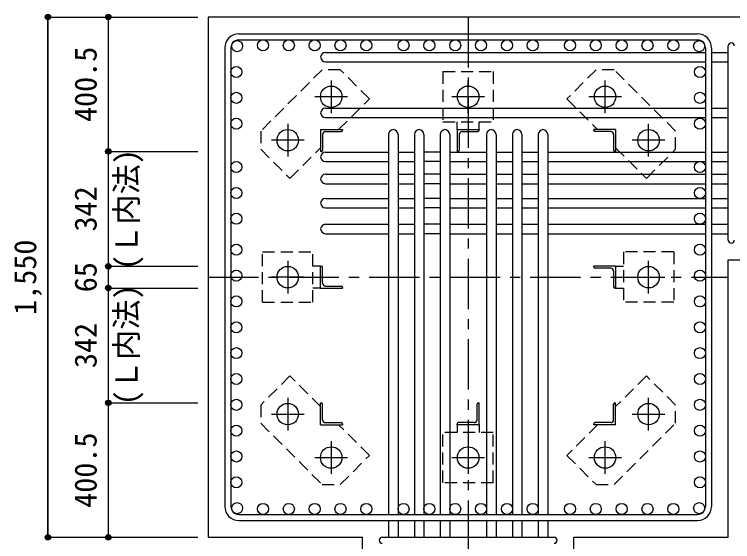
# Model space of a CAD drawing. Units: millimetres at full size, sheet at 1:30. Extents: x -5973 to 5954, y -4195 to 4201.
# Drawn here: x -800 to 1340, y 1668 to 3239 of the extents above; entities that cross this region are included whole.
import ezdxf
from ezdxf.enums import TextEntityAlignment as Align

# ---------------------------------------------------------------- set-up
doc = ezdxf.new("R2010")
doc.units = ezdxf.units.MM
doc.header["$LTSCALE"] = 30
doc.header["$PDMODE"] = 32
doc.header["$PDSIZE"] = 15
doc.linetypes.add('CHAIN1', pattern=[8, 5, -1, 1, -1])
doc.linetypes.add('DASHED1', pattern=[1.8, 1.2, -0.6])
for name, color, linetype in [('0-1_躯体線', 2, 'Continuous'), ('0-2_アンカーボルト', 4, 'CHAIN1'), ('0-3_立上り筋', 3, 'Continuous'), ('0-4_フープ筋', 7, 'Continuous'), ('0-5_基礎梁筋', 7, 'Continuous'), ('0-6_スタラップ筋', 7, 'Continuous'), ('0-7_文字', 4, 'Continuous'), ('0-9_プレート', 4, 'DASHED1'), ('0-A_アングル', 4, 'Continuous'), ('0-D_寸法', 4, 'Continuous')]:
    doc.layers.add(name, color=color, linetype=linetype)
doc.styles.add('ＭＳ ゴシック', font='')
doc.styles.get('ＭＳ ゴシック').set_extended_font_data('MS Gothic')

msp = doc.modelspace()

# ---------------------------------------------------------------- linework, layer by layer
at = {"layer": '0-1_躯体線'}
for p, q in [((-222.56, 3231.03), (-222.56, 1681.03)), ((1727.44, 3231.03), (-222.56, 3231.03)), ((1327.44, 2507.53), (1727.44, 2507.53)), ((1327.44, 1681.03), (1327.44, 2507.53)), ((-222.56, 1681.03), (237.44, 1681.03)), ((237.44, 1281.03), (237.44, 1681.03)), ((867.44, 1281.03), (867.44, 1681.03)), ((867.44, 1681.03), (1327.44, 1681.03))]:
    msp.add_line(p, q, dxfattribs=at)
at = {"layer": '0-2_アンカーボルト'}
for p, q in [((144.44, 3042.23), (144.44, 2944.73)), ((552.44, 2944.73), (552.44, 3042.23)), ((960.44, 2944.73), (960.44, 3042.23)), ((193.24, 2993.53), (95.74, 2993.53)), ((601.14, 2993.53), (503.64, 2993.53)), ((1009.14, 2993.53), (911.64, 2993.53)), ((14.94, 2912.73), (14.94, 2815.23)), ((1089.94, 2815.23), (1089.94, 2912.73)), ((63.74, 2864.03), (-33.76, 2864.03)), ((1138.64, 2864.03), (1041.14, 2864.03)), ((14.94, 2504.73), (14.94, 2407.23)), ((1089.94, 2407.33), (1089.94, 2504.83)), ((63.74, 2456.03), (-33.76, 2456.03)), ((1041.14, 2456.03), (1138.64, 2456.03)), ((14.94, 2096.83), (14.94, 1999.33)), ((1089.94, 1999.33), (1089.94, 2096.83)), ((-33.76, 2048.03), (63.74, 2048.03)), ((1041.14, 2048.03), (1138.64, 2048.03)), ((144.44, 1967.33), (144.44, 1869.83)), ((552.44, 1967.33), (552.44, 1869.83)), ((960.44, 1869.83), (960.44, 1967.33)), ((95.74, 1918.53), (193.24, 1918.53)), ((503.74, 1918.53), (601.24, 1918.53)), ((911.64, 1918.53), (1009.14, 1918.53))]:
    msp.add_line(p, q, dxfattribs=at)
at = {"layer": '0-2_アンカーボルト', "color": 3, "linetype": 'Continuous'}
for centre in [(144.44, 2993.53), (552.44, 2993.53), (960.44, 2993.53), (14.94, 2864.03), (1089.94, 2864.03), (14.94, 2456.03), (1089.94, 2456.03), (14.94, 2048.03), (1089.94, 2048.03), (144.44, 1918.53), (552.44, 1918.53), (960.44, 1918.53)]:
    msp.add_circle(centre, 32, dxfattribs=at)
at = {"layer": '0-3_立上り筋'}
for centre in [(-135.87, 3144.33), (-58.87, 3146.53), (18.13, 3146.53), (95.13, 3146.53), (172.13, 3146.53), (249.13, 3146.53), (359.94, 3146.53), (436.94, 3146.53), (513.94, 3146.53), (590.94, 3146.53), (667.94, 3146.53), (744.94, 3146.53), (855.74, 3146.53), (932.74, 3146.53), (1009.74, 3146.53), (1086.74, 3146.53), (1163.74, 3146.53), (1240.74, 3144.33), (-138.06, 3067.33), (1242.94, 3067.33), (-138.06, 2990.33), (1242.94, 2990.33), (-138.06, 2913.33), (1242.94, 2913.33), (-138.06, 2784.03), (1242.94, 2784.03), (-138.06, 2707.03), (1242.94, 2707.03), (-138.06, 2630.03), (1242.94, 2630.03), (-138.06, 2537.73), (1242.94, 2537.73), (-138.06, 2460.73), (1242.94, 2460.73), (-138.06, 2383.73), (1242.94, 2383.73), (-138.06, 2306.73), (1242.94, 2306.73), (-138.06, 2229.73), (1242.94, 2229.73), (-138.06, 2152.73), (1242.94, 2152.73), (-138.06, 2075.73), (1242.94, 2075.73), (-138.06, 1998.73), (1242.94, 1998.73), (-138.06, 1921.73), (1242.94, 1921.73), (-138.06, 1844.73), (1242.94, 1844.73), (-135.87, 1767.73), (-58.87, 1765.53), (18.13, 1765.53), (95.13, 1765.53), (172.13, 1765.53), (249.13, 1765.53), (359.94, 1765.53), (436.94, 1765.53), (513.94, 1765.53), (590.94, 1765.53), (667.94, 1765.53), (744.94, 1765.53), (855.74, 1765.53), (932.74, 1765.53), (1009.74, 1765.53), (1086.74, 1765.53), (1163.74, 1765.53), (1240.74, 1767.73)]:
    msp.add_circle(centre, 16.5, dxfattribs=at)
at = {"layer": '0-4_フープ筋'}
for p, q in [((-130.56, 3181.03), (1235.44, 3181.03)), ((-130.56, 3163.03), (1235.44, 3163.03)), ((-172.56, 3139.03), (-172.56, 1773.03)), ((-154.56, 3139.03), (-154.56, 1773.03)), ((1259.44, 3139.03), (1259.44, 1773.03)), ((1277.44, 3139.03), (1277.44, 1773.03)), ((-130.56, 1749.03), (1235.44, 1749.03)), ((-130.56, 1731.03), (1235.44, 1731.03))]:
    msp.add_line(p, q, dxfattribs=at)
for centre, radius, start, end in [((-130.56, 3139.03), 42, 90, 180), ((1235.44, 3139.03), 42, 0, 90), ((-130.56, 3139.03), 24, 90, 180), ((1235.44, 3139.03), 24, 0, 90), ((-130.56, 1773.03), 42, 180, 270), ((-130.56, 1773.03), 24, 180, 270), ((1235.44, 1773.03), 42, 270, 0), ((1235.44, 1773.03), 24, 270, 0)]:
    msp.add_arc(centre, radius, start, end, dxfattribs=at)
at = {"layer": '0-5_基礎梁筋'}
for p, q in [((126.94, 3125.83), (1259.44, 3125.83)), ((1277.44, 3125.83), (1327.44, 3125.83)), ((126.94, 3097.83), (1259.44, 3097.83)), ((1277.44, 3097.83), (1327.44, 3097.83)), ((126.94, 2959.53), (1259.44, 2959.53)), ((1277.44, 2959.53), (1327.44, 2959.53)), ((126.94, 2931.53), (1259.44, 2931.53)), ((1277.44, 2931.53), (1327.44, 2931.53)), ((315.44, 2881.53), (315.44, 1749.03)), ((343.44, 2881.53), (343.44, 1749.03)), ((392.44, 2881.53), (392.44, 1749.03)), ((420.44, 2881.53), (420.44, 1749.03)), ((469.44, 2881.53), (469.44, 1749.03)), ((497.44, 2881.53), (497.44, 1749.03)), ((607.44, 2881.53), (607.44, 1749.03)), ((635.44, 2881.53), (635.44, 1749.03)), ((684.44, 2881.53), (684.44, 1749.03)), ((712.44, 2881.53), (712.44, 1749.03)), ((761.44, 2881.53), (761.44, 1749.03)), ((789.44, 2881.53), (789.44, 1749.03)), ((126.94, 2828.53), (315.44, 2828.53)), ((343.44, 2828.53), (392.44, 2828.53)), ((469.44, 2828.53), (420.44, 2828.53)), ((497.44, 2828.53), (607.44, 2828.53)), ((635.44, 2828.53), (684.44, 2828.53)), ((712.44, 2828.53), (761.44, 2828.53)), ((789.44, 2828.53), (1259.44, 2828.53)), ((1277.44, 2828.53), (1327.44, 2828.53)), ((126.94, 2800.53), (315.44, 2800.53)), ((343.44, 2800.53), (392.44, 2800.53)), ((469.44, 2800.53), (420.44, 2800.53)), ((497.44, 2800.53), (607.44, 2800.53)), ((635.44, 2800.53), (684.44, 2800.53)), ((712.44, 2800.53), (761.44, 2800.53)), ((789.44, 2800.53), (1259.44, 2800.53)), ((1277.44, 2800.53), (1327.44, 2800.53)), ((126.94, 2762.53), (315.44, 2762.53)), ((343.44, 2762.53), (392.44, 2762.53)), ((469.44, 2762.53), (420.44, 2762.53)), ((497.44, 2762.53), (607.44, 2762.53)), ((635.44, 2762.53), (684.44, 2762.53)), ((712.44, 2762.53), (761.44, 2762.53)), ((789.44, 2762.53), (1259.44, 2762.53)), ((1277.44, 2762.53), (1327.44, 2762.53)), ((126.94, 2734.53), (315.44, 2734.53)), ((343.44, 2734.53), (392.44, 2734.53)), ((469.44, 2734.53), (420.44, 2734.53)), ((497.44, 2734.53), (607.44, 2734.53)), ((635.44, 2734.53), (684.44, 2734.53)), ((712.44, 2734.53), (761.44, 2734.53)), ((789.44, 2734.53), (1259.44, 2734.53)), ((1277.44, 2734.53), (1327.44, 2734.53)), ((126.94, 2690.53), (315.44, 2690.53)), ((343.44, 2690.53), (392.44, 2690.53)), ((469.44, 2690.53), (420.44, 2690.53)), ((497.44, 2690.53), (607.44, 2690.53)), ((635.44, 2690.53), (684.44, 2690.53)), ((712.44, 2690.53), (761.44, 2690.53)), ((789.44, 2690.53), (1259.44, 2690.53)), ((1277.44, 2690.53), (1327.44, 2690.53)), ((126.94, 2662.53), (315.44, 2662.53)), ((343.44, 2662.53), (392.44, 2662.53)), ((469.44, 2662.53), (420.44, 2662.53)), ((497.44, 2662.53), (607.44, 2662.53)), ((635.44, 2662.53), (684.44, 2662.53)), ((712.44, 2662.53), (761.44, 2662.53)), ((789.44, 2662.53), (1259.44, 2662.53)), ((1277.44, 2662.53), (1327.44, 2662.53)), ((126.94, 2613.53), (315.44, 2613.53)), ((343.44, 2613.53), (392.44, 2613.53)), ((469.44, 2613.53), (420.44, 2613.53)), ((497.44, 2613.53), (607.44, 2613.53)), ((635.44, 2613.53), (684.44, 2613.53)), ((712.44, 2613.53), (761.44, 2613.53)), ((789.44, 2613.53), (1259.44, 2613.53)), ((1277.44, 2613.53), (1327.44, 2613.53)), ((126.94, 2585.53), (315.44, 2585.53)), ((343.44, 2585.53), (392.44, 2585.53)), ((469.44, 2585.53), (420.44, 2585.53)), ((497.44, 2585.53), (607.44, 2585.53)), ((635.44, 2585.53), (684.44, 2585.53)), ((712.44, 2585.53), (761.44, 2585.53)), ((789.44, 2585.53), (1259.44, 2585.53)), ((1277.44, 2585.53), (1327.44, 2585.53)), ((315.44, 1731.03), (315.44, 1681.03)), ((343.44, 1731.03), (343.44, 1681.03)), ((392.44, 1731.03), (392.44, 1681.03)), ((420.44, 1731.03), (420.44, 1681.03)), ((469.44, 1731.03), (469.44, 1681.03)), ((497.44, 1731.03), (497.44, 1681.03)), ((607.44, 1731.03), (607.44, 1681.03)), ((635.44, 1731.03), (635.44, 1681.03)), ((684.44, 1731.03), (684.44, 1681.03)), ((712.44, 1731.03), (712.44, 1681.03)), ((761.44, 1731.03), (761.44, 1681.03)), ((789.44, 1731.03), (789.44, 1681.03))]:
    msp.add_line(p, q, dxfattribs=at)
for centre, start, end in [((126.94, 3111.83), 90, 270), ((126.94, 2945.53), 90, 270), ((329.44, 2881.53), 0, 180), ((406.44, 2881.53), 0, 180), ((483.44, 2881.53), 0, 180), ((621.44, 2881.53), 0, 180), ((698.44, 2881.53), 0, 180), ((775.44, 2881.53), 0, 180), ((126.94, 2814.53), 90, 270), ((126.94, 2748.53), 90, 270), ((126.94, 2676.53), 90, 270), ((126.94, 2599.53), 90, 270)]:
    msp.add_arc(centre, 14, start, end, dxfattribs=at)
at = {"layer": '0-6_スタラップ筋'}
for p, q in [((1327.44, 2566.53), (1327.44, 3144.83)), ((296.44, 1681.03), (808.44, 1681.03))]:
    msp.add_line(p, q, dxfattribs=at)
for centre, start, end in [((1336.44, 3144.83), 0, 180), ((1336.44, 2566.53), 180, 0), ((296.44, 1672.03), 90, 270), ((808.44, 1672.03), 270, 90)]:
    msp.add_arc(centre, 9, start, end, dxfattribs=at)
at = {"layer": '0-9_プレート'}
for p, q in [((258.24, 2987.13), (171.24, 3074.03)), ((477.44, 3068.53), (477.44, 2918.53)), ((166.64, 2895.53), (258.24, 2987.13)), ((477.44, 2918.53), (627.44, 2918.53)), ((519.94, 2895.53), (519.94, 2918.53)), ((584.94, 2895.53), (584.94, 2918.53)), ((991.94, 2841.83), (1083.54, 2750.23)), ((1083.54, 2750.23), (1170.44, 2837.23)), ((89.94, 2381.03), (89.94, 2531.03)), ((1164.94, 2531.03), (1014.94, 2531.03)), ((1014.94, 2531.03), (1014.94, 2381.03)), ((112.94, 2488.53), (89.94, 2488.53)), ((991.94, 2488.53), (1014.94, 2488.53)), ((112.94, 2423.53), (89.94, 2423.53)), ((991.94, 2423.53), (1014.94, 2423.53)), ((-60.06, 2381.03), (89.94, 2381.03)), ((21.34, 2161.83), (-65.56, 2074.83)), ((112.94, 2070.23), (21.34, 2161.83)), ((519.94, 2016.53), (519.94, 1993.53)), ((584.94, 2016.53), (584.94, 1993.53)), ((938.24, 2016.53), (846.63, 1924.93)), ((627.44, 1993.53), (477.44, 1993.53)), ((627.44, 1843.53), (627.44, 1993.53)), ((846.63, 1924.93), (933.63, 1838.03))]:
    msp.add_line(p, q, dxfattribs=at)
for points in [[(171.24, 3074.03), (117.54, 3074.03), (-65.66, 2890.93), (-65.66, 2837.23), (21.34, 2750.23), (112.94, 2841.83)], [(477.44, 3068.53), (627.44, 3068.53), (627.44, 2918.53)], [(1170.44, 2837.23), (1170.44, 2890.93), (987.34, 3074.13), (933.64, 3074.13), (846.64, 2987.13), (938.24, 2895.53)], [(-60.06, 2381.03), (-60.06, 2531.03), (89.94, 2531.03)], [(1164.94, 2531.03), (1164.94, 2381.03), (1014.94, 2381.03)], [(933.63, 1838.03), (987.33, 1838.03), (1170.54, 2021.13), (1170.54, 2074.83), (1083.54, 2161.83), (991.94, 2070.23)], [(-65.56, 2074.83), (-65.56, 2021.13), (117.54, 1837.93), (171.24, 1837.93), (258.24, 1924.93), (166.64, 2016.53)], [(627.44, 1843.53), (477.44, 1843.53), (477.44, 1993.53)]]:
    msp.add_lwpolyline(points, dxfattribs=at)
at = {"layer": '0-A_アングル'}
for p, q in [((112.94, 2895.53), (177.94, 2895.53)), ((112.94, 2895.53), (112.94, 2830.53)), ((127.44, 2889.53), (173.94, 2889.53)), ((177.94, 2895.53), (177.94, 2893.53)), ((519.94, 2895.53), (584.94, 2895.53)), ((519.94, 2895.53), (519.94, 2830.53)), ((534.44, 2889.53), (580.94, 2889.53)), ((584.94, 2895.53), (584.94, 2893.53)), ((991.94, 2895.53), (926.94, 2895.53)), ((926.94, 2893.53), (926.94, 2895.53)), ((977.44, 2889.53), (930.94, 2889.53)), ((991.94, 2895.53), (991.94, 2830.53)), ((118.94, 2881.03), (118.94, 2834.53)), ((525.94, 2881.03), (525.94, 2834.53)), ((985.94, 2881.03), (985.94, 2834.53)), ((114.94, 2830.53), (112.94, 2830.53)), ((521.94, 2830.53), (519.94, 2830.53)), ((991.94, 2830.53), (989.94, 2830.53)), ((112.94, 2488.53), (114.94, 2488.53)), ((112.94, 2423.53), (112.94, 2488.53)), ((118.94, 2438.03), (118.94, 2484.53)), ((991.94, 2488.53), (926.94, 2488.53)), ((926.94, 2486.53), (926.94, 2488.53)), ((977.44, 2482.53), (930.94, 2482.53)), ((991.94, 2488.53), (991.94, 2423.53)), ((985.94, 2474.03), (985.94, 2427.53)), ((112.94, 2423.53), (177.94, 2423.53)), ((127.44, 2429.53), (173.94, 2429.53)), ((177.94, 2425.53), (177.94, 2423.53)), ((991.94, 2423.53), (989.94, 2423.53)), ((112.94, 2081.53), (114.94, 2081.53)), ((112.94, 2016.53), (112.94, 2081.53)), ((118.94, 2031.03), (118.94, 2077.53)), ((578.94, 2031.03), (578.94, 2077.53)), ((582.94, 2081.53), (584.94, 2081.53)), ((584.94, 2016.53), (584.94, 2081.53)), ((985.94, 2031.03), (985.94, 2077.53)), ((989.94, 2081.53), (991.94, 2081.53)), ((991.94, 2016.53), (991.94, 2081.53)), ((112.94, 2016.53), (177.94, 2016.53)), ((127.44, 2022.53), (173.94, 2022.53)), ((177.94, 2018.53), (177.94, 2016.53)), ((519.94, 2016.53), (519.94, 2018.53)), ((584.94, 2016.53), (519.94, 2016.53)), ((570.44, 2022.53), (523.94, 2022.53)), ((926.94, 2016.53), (926.94, 2018.53)), ((991.94, 2016.53), (926.94, 2016.53)), ((977.44, 2022.53), (930.94, 2022.53))]:
    msp.add_line(p, q, dxfattribs=at)
for centre, radius, start, end in [((127.44, 2881.03), 8.5, 90, 180), ((173.94, 2893.53), 4, 270, 0), ((534.44, 2881.03), 8.5, 90, 180), ((580.94, 2893.53), 4, 270, 0), ((930.94, 2893.53), 4, 180, 270), ((977.44, 2881.03), 8.5, 0, 90), ((114.94, 2834.53), 4, 270, 0), ((521.94, 2834.53), 4, 270, 0), ((989.94, 2834.53), 4, 180, 270), ((114.94, 2484.53), 4, 0, 90), ((930.94, 2486.53), 4, 180, 270), ((977.44, 2474.03), 8.5, 0, 90), ((127.44, 2438.03), 8.5, 180, 270), ((173.94, 2425.53), 4, 0, 90), ((989.94, 2427.53), 4, 180, 270), ((114.94, 2077.53), 4, 0, 90), ((582.94, 2077.53), 4, 90, 180), ((989.94, 2077.53), 4, 90, 180), ((127.44, 2031.03), 8.5, 180, 270), ((173.94, 2018.53), 4, 0, 90), ((523.94, 2018.53), 4, 90, 180), ((570.44, 2031.03), 8.5, 270, 0), ((930.94, 2018.53), 4, 90, 180), ((977.44, 2031.03), 8.5, 270, 0)]:
    msp.add_arc(centre, radius, start, end, dxfattribs=at)
at = {"layer": '0-D_寸法'}
for p, q in [((-699.6, 3231.03), (-519.6, 3231.03)), ((-699.6, 3231.03), (-519.6, 3231.03)), ((-699.6, 3231.03), (-699.6, 1681.03)), ((-699.6, 1681.03), (-699.6, 3231.03)), ((-519.6, 3231.03), (-519.6, 2830.53)), ((-519.6, 3231.03), (-252.56, 3231.03)), ((-519.6, 2830.53), (-252.56, 2830.53)), ((-519.6, 2830.53), (-519.6, 2488.53)), ((-519.6, 2488.53), (-252.56, 2488.53)), ((-519.6, 2488.53), (-519.6, 2423.53)), ((-519.6, 2423.53), (-252.56, 2423.53)), ((-519.6, 2423.53), (-519.6, 2081.53)), ((-519.6, 2081.53), (-252.56, 2081.53)), ((-519.6, 2081.53), (-519.6, 1681.03)), ((-699.6, 1681.03), (-519.6, 1681.03)), ((-519.6, 1681.03), (-252.56, 1681.03)), ((-519.6, 1681.03), (-252.56, 1681.03))]:
    msp.add_line(p, q, dxfattribs=at)
at = {"layer": '0-D_寸法', "linetype": 'CHAIN1'}
for p, q in [((552.44, 3231.03), (552.44, 1281.03)), ((-222.56, 2456.03), (1327.44, 2456.03))]:
    msp.add_line(p, q, dxfattribs=at)
at = {"layer": '0-D_寸法'}
for centre, radius in [((-699.6, 3231.03), 8), ((-699.6, 3231.03), 7.2), ((-699.6, 3231.03), 6.4), ((-699.6, 3231.03), 5.6), ((-699.6, 3231.03), 4.8), ((-699.6, 3231.03), 4), ((-699.6, 3231.03), 3.2), ((-699.6, 3231.03), 2.4), ((-699.6, 3231.03), 1.6), ((-699.6, 3231.03), 0.8), ((-519.6, 3231.03), 8), ((-519.6, 3231.03), 7.2), ((-519.6, 3231.03), 6.4), ((-519.6, 3231.03), 5.6), ((-519.6, 3231.03), 4.8), ((-519.6, 3231.03), 4), ((-519.6, 3231.03), 3.2), ((-519.6, 3231.03), 2.4), ((-519.6, 3231.03), 1.6), ((-519.6, 3231.03), 0.8), ((-519.6, 2830.53), 8), ((-519.6, 2830.53), 7.2), ((-519.6, 2830.53), 6.4), ((-519.6, 2830.53), 5.6), ((-519.6, 2830.53), 4.8), ((-519.6, 2830.53), 4), ((-519.6, 2830.53), 3.2), ((-519.6, 2830.53), 2.4), ((-519.6, 2830.53), 1.6), ((-519.6, 2830.53), 0.8), ((-519.6, 2488.53), 8), ((-519.6, 2488.53), 7.2), ((-519.6, 2488.53), 6.4), ((-519.6, 2488.53), 5.6), ((-519.6, 2488.53), 4.8), ((-519.6, 2488.53), 4), ((-519.6, 2488.53), 3.2), ((-519.6, 2488.53), 2.4), ((-519.6, 2488.53), 1.6), ((-519.6, 2488.53), 0.8), ((-519.6, 2423.53), 8), ((-519.6, 2423.53), 7.2), ((-519.6, 2423.53), 6.4), ((-519.6, 2423.53), 5.6), ((-519.6, 2423.53), 4.8), ((-519.6, 2423.53), 4), ((-519.6, 2423.53), 3.2), ((-519.6, 2423.53), 2.4), ((-519.6, 2423.53), 1.6), ((-519.6, 2423.53), 0.8), ((-519.6, 2081.53), 8), ((-519.6, 2081.53), 7.2), ((-519.6, 2081.53), 6.4), ((-519.6, 2081.53), 5.6), ((-519.6, 2081.53), 4.8), ((-519.6, 2081.53), 4), ((-519.6, 2081.53), 3.2), ((-519.6, 2081.53), 2.4), ((-519.6, 2081.53), 1.6), ((-519.6, 2081.53), 0.8), ((-699.6, 1681.03), 8), ((-699.6, 1681.03), 7.2), ((-699.6, 1681.03), 6.4), ((-699.6, 1681.03), 5.6), ((-699.6, 1681.03), 4.8), ((-699.6, 1681.03), 4), ((-699.6, 1681.03), 3.2), ((-699.6, 1681.03), 2.4), ((-699.6, 1681.03), 1.6), ((-699.6, 1681.03), 0.8), ((-519.6, 1681.03), 8), ((-519.6, 1681.03), 7.2), ((-519.6, 1681.03), 6.4), ((-519.6, 1681.03), 5.6), ((-519.6, 1681.03), 4.8), ((-519.6, 1681.03), 4), ((-519.6, 1681.03), 3.2), ((-519.6, 1681.03), 2.4), ((-519.6, 1681.03), 1.6), ((-519.6, 1681.03), 0.8)]:
    msp.add_circle(centre, radius, dxfattribs=at)
at = {"layer": '0-D_寸法', "color": 7}
for p in [(-699.6, 3231.03), (-519.6, 3231.03), (-519.6, 3231.03), (-519.6, 2830.53), (-519.6, 2830.53), (-519.6, 2488.53), (-519.6, 2488.53), (-519.6, 2423.53), (-519.6, 2423.53), (-519.6, 2081.53), (-519.6, 2081.53), (-699.6, 1681.03), (-519.6, 1681.03), (-519.6, 1681.03)]:
    msp.add_point(p, dxfattribs=at)

# ---------------------------------------------------------------- texts
at = {"layer": '0-7_文字', "style": 'ＭＳ ゴシック'}
for p in [(-412.9, 2477.67), (-412.9, 2074.39)]:
    msp.add_text('(Ｌ内法)', height=65.98, rotation=90, dxfattribs=at).set_placement(p, align=Align.BOTTOM_LEFT)
at = {"layer": '0-D_寸法', "style": 'ＭＳ ゴシック'}
for s, p in [('400.5', (-534.6, 2918.28)), ('342', (-534.6, 2592.03)), ('1,550', (-714.6, 2343.53)), ('65', (-534.6, 2411.03)), ('342', (-534.6, 2185.03)), ('400.5', (-534.6, 1768.78))]:
    msp.add_text(s, height=65.98, rotation=90, dxfattribs=at).set_placement(p, align=Align.BOTTOM_LEFT)

doc.saveas('drawing.dxf')
